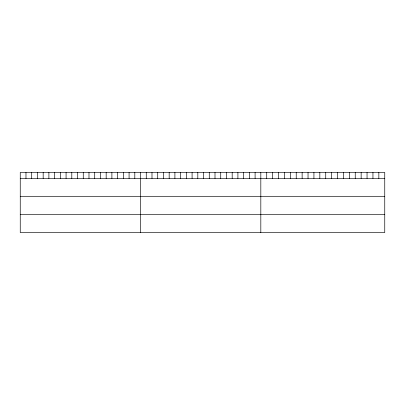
<?xml version="1.0" encoding="UTF-8"?>
<svg xmlns="http://www.w3.org/2000/svg" width="405" height="405" viewBox="0 0 405 405"><rect width="100%" height="100%" fill="white"/><g stroke="black" fill="none" stroke-linecap="round" stroke-linejoin="round"><path stroke-width="0.61" d="M384.75 178.453L384.75 232.541L20.25 232.541L20.25 172.459L384.75 172.459L384.75 178.453L20.25 178.453M20.25 196.303L384.75 196.303M20.25 214.69L384.75 214.69M378.847 172.459L378.847 178.453M372.949 172.459L372.949 178.453M367.046 172.459L367.046 178.453M361.144 172.459L361.144 178.453M355.241 172.459L355.241 178.453M349.343 172.459L349.343 178.453M343.44 172.459L343.44 178.453M337.537 172.459L337.537 178.453M331.639 172.459L331.639 178.453M325.736 172.459L325.736 178.453M319.834 172.459L319.834 178.453M313.931 172.459L313.931 178.453M308.033 172.459L308.033 178.453M302.13 172.459L302.13 178.453M296.227 172.459L296.227 178.453M290.329 172.459L290.329 178.453M284.426 172.459L284.426 178.453M278.524 172.459L278.524 178.453M272.621 172.459L272.621 178.453M266.723 172.459L266.723 178.453M260.82 172.459L260.82 232.541M255.094 172.459L255.094 178.453M249.364 172.459L249.364 178.453M243.638 172.459L243.638 178.453M237.907 172.459L237.907 178.453M232.181 172.459L232.181 178.453M226.451 172.459L226.451 178.453M220.725 172.459L220.725 178.453M214.999 172.459L214.999 178.453M209.269 172.459L209.269 178.453M203.543 172.459L203.543 178.453M197.812 172.459L197.812 178.453M192.086 172.459L192.086 178.453M186.356 172.459L186.356 178.453M180.63 172.459L180.63 178.453M174.904 172.459L174.904 178.453M169.174 172.459L169.174 178.453M163.448 172.459L163.448 178.453M157.717 172.459L157.717 178.453M151.991 172.459L151.991 178.453M146.261 172.459L146.261 178.453M140.535 172.459L140.535 232.541M134.809 172.459L134.809 178.453M129.079 172.459L129.079 178.453M123.353 172.459L123.353 178.453M117.622 172.459L117.622 178.453M111.896 172.459L111.896 178.453M106.166 172.459L106.166 178.453M100.44 172.459L100.44 178.453M94.714 172.459L94.714 178.453M88.984 172.459L88.984 178.453M83.258 172.459L83.258 178.453M77.527 172.459L77.527 178.453M71.801 172.459L71.801 178.453M66.071 172.459L66.071 178.453M60.345 172.459L60.345 178.453M54.619 172.459L54.619 178.453M48.889 172.459L48.889 178.453M43.163 172.459L43.163 178.453M37.432 172.459L37.432 178.453M31.706 172.459L31.706 178.453M25.976 172.459L25.976 178.453"/></g></svg>
